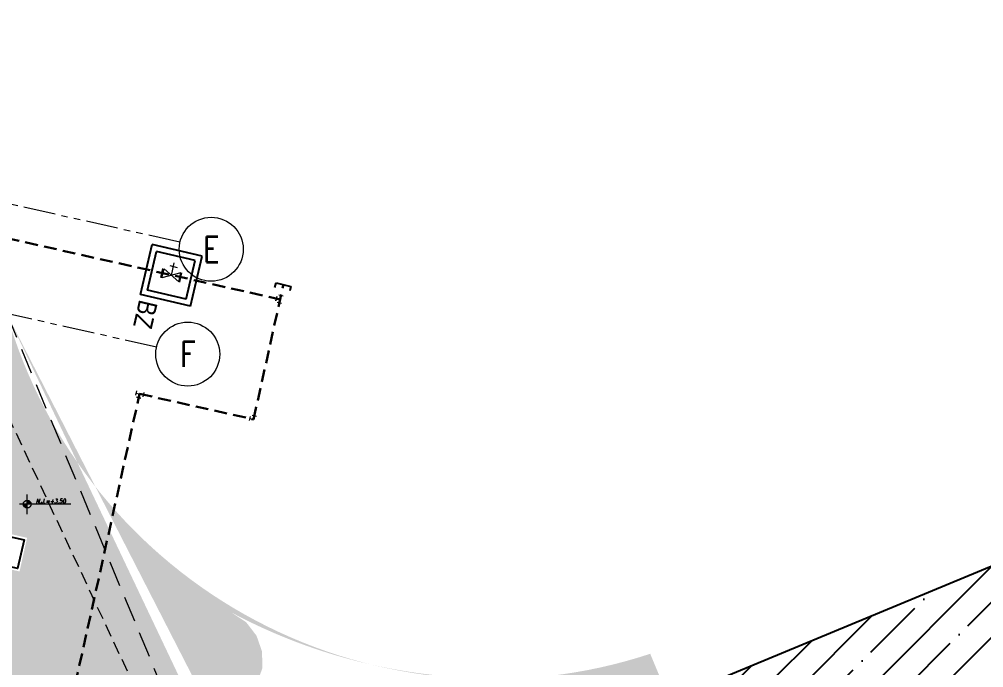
# Model space of a CAD drawing. Header units: inches. Extents: x 0 to 766, y -245 to 236.
# Drawn here: x 227.76 to 246.61, y 137.24 to 149.91 of the extents above; entities that cross this region are included whole.
import ezdxf
from ezdxf.enums import TextEntityAlignment as Align

# ---------------------------------------------------------------- set-up
doc = ezdxf.new("R2010")
doc.units = ezdxf.units.IN
doc.header["$MEASUREMENT"] = 0
doc.set_wipeout_variables(frame=1)
for name, pattern in [('CONTINUO', [0]), ('DASHED2', [0.375, 0.25, -0.125]), ('HIDDEN', [0.375, 0.25, -0.125]), ('PHANTOM', [2.5, 1.25, -0.25, 0.25, -0.25, 0.25, -0.25])]:
    doc.linetypes.add(name, pattern=pattern)
for name, color, linetype, lineweight in [('000 SOS 911 - ACCESORIOS ACI', 3, 'Continuous', 20), ('000 SOS 911 EQUIPOS', 5, 'Continuous', 25), ('000 SOS 911 IE-Alarmas Contra Incendio', 100, 'CONTRA_FUEGO', 25), ('000 SOS 911 Membrete', 255, 'Continuous', 18), ('000 SOS 911 TUB. ENTERRADA  ACI', 5, 'DASHED2', 25), ('000 SOS 911 TUBERIA ACI', 1, 'Continuous', 25), ('A-JARDIN', 251, 'Continuous', 9), ('A-PROYECCIONES', 251, 'HIDDEN', 9), ('A-TEXTO-INDICACIONES', 251, 'Continuous', 9), ('EJES', 251, 'PHANTOM', 9)]:
    doc.layers.add(name, color=color, linetype=linetype, lineweight=lineweight)
doc.styles.add('MtXpl_Arial_Narrow', font='ARIALN.TTF')
doc.styles.add('R80', font='romans.shx', dxfattribs={"width": 0.8, "oblique": 15, "height": 0.1})
doc.styles.add('R80-200', font='romans.shx', dxfattribs={"width": 0.8, "oblique": 10, "height": 0.2})
doc.styles.add('ROMANS', font='romans.shx', dxfattribs={"width": 0.8})
doc.styles.get("Standard").update_dxf_attribs({"font": 'arial.ttf'})
doc.linetypes.add('CONTRA_FUEGO', pattern='A,0.9,-0.15,["ACI",Standard,S=0.08,R=0,X=-0.08,Y=-0.03],-0.2', length=1.25)

# ---------------------------------------------------------------- blocks, each defined once
blk = doc.blocks.new('base general')
at = {"layer": 'A-PROYECCIONES', "color": 251}
blk.add_line((2.45636079198448, 71.1574504263699, 1.244826271779357e-06), (21.76303580476088, 29.87713120225817, 1.408050102675088e-06), dxfattribs=at)
blk = doc.blocks.new('COTASYEJES')
at = {"layer": 'EJES', "ltscale": 0.5}
for p, q in [((1.84459103475092, 33.90767656918615, -3.726943398050152e-07), (-38.45820706925588, 42.92906241957098, -3.726943398050152e-07)), ((1.38586222671438, 31.8583717327565, -1.244826271779357e-06), (-38.91693796293112, 40.87975804880261, -1.244826271779357e-06))]:
    blk.add_line(p, q, dxfattribs=at)
at = {"layer": 'EJES', "linetype": 'Continuous'}
for centre in [(2.454498251521727, 33.771154823713, -3.726943398050152e-07), (1.995769443485187, 31.72184998728335, -1.244826271779357e-06)]:
    blk.add_circle(centre, 0.6249999999999999, dxfattribs=at)
at = {"layer": 'EJES', "color": 1, "linetype": 'Continuous', "style": 'ROMANS', "width": 0.8}
for s, p in [('E', (2.454498251521727, 33.771154823713, -3.726943398050152e-07)), ('F', (1.995769443485187, 31.72184998728335, -1.244826271779357e-06))]:
    blk.add_text(s, height=0.4999999999999999, dxfattribs=at).set_placement(p, align=Align.MIDDLE_CENTER)
blk = doc.blocks.new('SIM NIVEL PLANTA')
at = {"linetype": 'Continuous'}
h = blk.add_hatch(dxfattribs=at)
h.set_pattern_fill('_USER', color=256, scale=0.0999963382923852, angle=45, style=0, pattern_type=0)
h.set_pattern_definition([(45, (35396.10580914898, 26516.48920438578), (-0.0707080889003696, 0.0707080889003696), [])])
h.paths.add_polyline_path([(-17.03192196782002, 1e-16), (-15.53208676343602, 1e-16, 0.4092090227661144), (-17.03192196782002, 1.474380134766136)])
h.paths.add_polyline_path([(-18.53175717220401, -1e-16, 0.4192358746569979), (-17.03192196782002, -1.525729753993459), (-17.03192196782002, 0)])
for p, q in [((0, 0), (-20, 0)), ((-17.03192196782002, -3.974827738415029), (-17.03192196782002, 3.71603278895526))]:
    blk.add_line(p, q)
blk.add_circle((-17.03192196782002, -0.0256748096136619), 1.500054944379798, dxfattribs=at)
at = {"style": 'R80'}
blk.add_attdef('N.P.T.+0.00', text='', height=2.029999999999998, dxfattribs=at).set_placement((-7.766043381718013, 2.014999999999999), align=Align.MIDDLE_CENTER)
blk = doc.blocks.new('b4')
at = {"color": 8}
blk.add_wipeout([(0.6732040199515836, -0.6999999999825377), (0, -0.6999999999825377), (0, 0), (0.6732040199515836, 0)], dxfattribs=at)
blk.add_lwpolyline([(0.6232040199515723, -0.6499999999941792), (0.04999999999995453, -0.6499999999941792), (0.04999999999995453, -0.04999999998835847), (0.6232040199515723, -0.04999999998835847)], close=True, dxfattribs=at)
blk = doc.blocks.new('IISS P1')
at = {"linetype": 'CONTINUO'}
blk.add_blockref('b4', (2.837471941486001, 1.35283118346706), dxfattribs=at)
blk = doc.blocks.new('01')
at = {"layer": '000 SOS 911 IE-Alarmas Contra Incendio', "color": 6, "linetype": 'Continuous'}
for p, q in [((763.4152067163672, -217.1090196650386), (762.9739800938313, -217.1090196650386)), ((762.9739800938313, -217.1090196650386), (762.9739800938318, -217.5502462875738)), ((763.365206716367, -217.1590196650386), (763.0239800938315, -217.1590196650386)), ((763.0239800938315, -217.1590196650386), (763.0239800938315, -217.500246287574)), ((763.365206716367, -217.1590196650386), (763.365206716367, -217.500246287574)), ((763.4152067163672, -217.1090196650388), (763.4152067163672, -217.5502462875738)), ((763.4152067163672, -217.550246287574), (762.9739800938313, -217.550246287574)), ((763.365206716367, -217.500246287574), (763.0239800938315, -217.500246287574))]:
    blk.add_line(p, q, dxfattribs=at)
at = {"layer": '000 SOS 911 IE-Alarmas Contra Incendio', "color": 6, "linetype": 'Continuous', "style": 'MtXpl_Arial_Narrow'}
blk.add_text('BZ', height=0.1634420128582015, dxfattribs=at).set_placement((763.4546889962231, -217.5521179622607))
blk = doc.blocks.new('12')
at = {"layer": '000 SOS 911 - ACCESORIOS ACI'}
for p, q in [((1614.570802465033, 3414.289166239465), (1614.571297248606, 3414.471372604187)), ((1614.592328600041, 3414.288247713218), (1614.591833816463, 3414.47045407794)), ((1614.591833816463, 3414.47045407794), (1614.930580182823, 3414.289166239465)), ((1614.930085399249, 3414.471372604187), (1614.592328600041, 3414.288247713218)), ((1614.761206999643, 3414.379810158705), (1614.760792555772, 3414.632431052367)), ((1614.930580182823, 3414.289166239465), (1614.930085399249, 3414.471372604187)), ((1614.950580182823, 3414.289166239465), (1614.950085399249, 3414.471372604187))]:
    blk.add_line(p, q, dxfattribs=at)
blk.add_lwpolyline([(1614.685894721516, 3414.55748239672), (1614.835894721516, 3414.55748239672)], dxfattribs=at)
blk = doc.blocks.new('ACCS.ELBOW.90')
at = {"layer": '000 SOS 911 - ACCESORIOS ACI', "color": 100}
for p, q in [((0.09787771556368699, 0.1681608932317555), (-0.09787771556368699, 0.1681608932317555)), ((0.1678695639186447, -0.0978777155636905), (0.1678695639186465, 0.0978777155636852))]:
    blk.add_line(p, q, dxfattribs=at)
at = {"layer": '000 SOS 911 - ACCESORIOS ACI', "color": 9}
for p in [(0, 0.1681608932317555), (0.1678695639186465, -1.8e-15)]:
    blk.add_line(p, (0, 0), dxfattribs=at)

msp = doc.modelspace()

# ---------------------------------------------------------------- hatches: boundary and pattern name
at = {"layer": '000 SOS 911 EQUIPOS'}
h = msp.add_hatch(dxfattribs=at)
h.set_pattern_fill('ANSI35', color=2, scale=3.9)
h.set_pattern_definition([(45, (0, 7.460698725481052e-14), (-0.6894291116568839, 0.6894291116568839), []), (45, (0.6894291104999866, 7.460698725481052e-14), (-0.6894291116568839, 0.6894291116568839), [1.21875, -0.24375, 0, -0.24375])])
h.paths.add_polyline_path([(253.2691382691501, 141.9269970064324), (240.4765992209848, 136.6190270527919), (259.7191317356828, 90.39799356255388), (272.505328757883, 95.7210700659616)])
at = {"layer": 'A-JARDIN'}
h = msp.add_hatch(dxfattribs=at)
h.set_pattern_fill('AR-SAND', color=251, scale=0.005, angle=215)
h.set_pattern_definition([(252.5, (224.7641944979498, 71.68061551552734), (0.1469112948203549, -0.1958632256862088), [0, -0.19304, 0, -0.2159, 0, -0.206375]), (222.5, (224.7641944979498, 71.68061551552734), (0.02146303516649123, -0.4225123546636738), [0, -0.10414, 0, -0.17399, 0, -0.06667500000000001]), (182.5, (224.8921542387927, 71.77021389089992), (-0.3235593409169935, -0.227435928835707), [0, -0.0635, 0, -0.2286, 0, -0.29845]), (172.5, (224.8921542387927, 71.77021389089992), (-0.2488009110903542, -0.3102854999200086), [0, -0.03175, 0, -0.14986, 0, -0.17145])])
edge = h.paths.add_edge_path()
edge.add_arc((225.6879002641892, 123.3335698759975), 1.002146658241305, 257.4460299640672, 366.6326294050357)
edge.add_spline(control_points=[(231.2466494466591, 136.2993001053902), (230.9591041243641, 136.2250012774812), (230.6797355579276, 136.1215556246089), (229.9129465459212, 135.7455524849566), (229.4670531478425, 135.4095382532897), (228.6980060788867, 134.6328291409509), (228.3721456226142, 134.1920316238748), (227.8113876408554, 133.2359534204798), (227.5760997863492, 132.7197153634252), (226.9675558980909, 131.0385636380734), (226.7113627121091, 129.7640265879082), (226.4641705319757, 127.0286333692121), (226.4758844817645, 125.568590777074), (226.6351630469965, 123.8771913471492), (226.6579394221719, 123.663304786277), (226.6833397042303, 123.4493206702965)], knot_values=[3.178988399227746, 3.178988399227746, 3.178988399227746, 3.178988399227746, 3.27264474534757, 3.27264474534757, 3.451258533299967, 3.451258533299967, 3.629872321252364, 3.629872321252364, 3.808486109204761, 3.808486109204761, 4.176816059395009, 4.176816059395009, 4.545146009585258, 4.545146009585258, 4.598367518391226, 4.598367518391226, 4.598367518391226, 4.598367518391226], degree=3, periodic=0)
edge.add_line((227.515378732782, 144.155646893275), (222.7705222890602, 122.9596663295152))
edge.add_line((222.7705222890602, 122.9596663295152), (225.4700745225657, 122.3553828420909))
edge.add_line((237.0326780342677, 136.0598947313475), (237.248083948298, 137.0308641279908))
edge.add_arc((237.0517782714981, 147.9595150212618), 10.93041381951005, 241.9587497731338, 271.0290636464855, ccw=False)
edge.add_line((231.9133128974011, 138.3122293996485), (232.1964717185131, 138.1244385084929))
edge.add_line((232.1964717185131, 138.1244385084929), (232.3979781340406, 137.861538208169))
edge.add_line((232.3979781340406, 137.861538208169), (232.5063023821515, 137.5519653065922))
edge.add_line((232.5063023821515, 137.5519653065922), (232.5099147009844, 137.2241566135409))
edge.add_line((232.5099147009844, 137.2241566135409), (232.3972853287653, 136.9065489387932))
edge.add_line((232.3972853287653, 136.9065489387932), (232.1568845034583, 136.627579088402))
edge.add_line((232.1568845034583, 136.627579088402), (231.7771824634058, 136.4156838749396))
edge.add_line((231.7771824634058, 136.4156838749396), (231.6699464528303, 136.4118425688567))
edge.add_line((231.6699464528303, 136.4118425688567), (231.3560908607562, 136.325824191873))
edge.add_line((231.3560908607562, 136.325824191873), (230.9961608123506, 136.2265572138922))
edge.add_spline(control_points=[(242.335392128962, 115.711400345047), (242.4972075047501, 116.4642880811217), (242.6101641862135, 117.244457290587), (242.8343337629287, 119.8062117957371), (242.7804862959258, 121.6727872975962), (242.3015829674498, 125.4022095129686), (241.8761861856567, 127.2613408612879), (240.8451584959059, 130.2857026449265), (240.3143472674076, 131.5070206197771), (239.2291498015059, 133.4438550342666), (238.7178828295384, 134.2092209505709), (237.783157242515, 135.3329146244424), (237.4002201774222, 135.7349236841174), (236.982852323674, 136.1042910861643)], knot_values=[0.8406520218730379, 0.8406520218730379, 0.8406520218730379, 0.8406520218730379, 1.040299333781935, 1.040299333781935, 1.478077922924497, 1.478077922924497, 1.915856512067059, 1.915856512067059, 2.242318769656856, 2.242318769656856, 2.484008472098275, 2.484008472098275, 2.63345040619262, 2.63345040619262, 2.63345040619262, 2.63345040619262], degree=3, periodic=0)
edge.add_arc((244.6264686568413, 115.0296093077259), 2.390370405447812, 163.4277606520959, 242.6530385894294)
edge.add_arc((236.9995836453984, 146.8800651161792), 9.867755442743283, 196.0271605298693, 288.2615441978883)
edge.add_line((240.09169562792, 137.5092892163294), (249.3412522330711, 115.3263536431687))
edge.add_line((249.3412522330711, 115.3263536431687), (245.2035464950552, 113.5643105693953))

# ---------------------------------------------------------------- linework, layer by layer
at = {"layer": '000 SOS 911 EQUIPOS', "color": 2, "elevation": 1.708199982557754e-06}
msp.add_lwpolyline([(240.4765972778706, 136.6190317202337), (253.2691363260319, 141.9270016738728), (272.5053268147636, 95.7210747334008), (259.7191297925647, 90.39799822999474), (240.4765972778661, 136.6190317202318)], dxfattribs=at)
at = {"layer": '000 SOS 911 TUB. ENTERRADA  ACI', "lineweight": 30, "elevation": -1.217152675324058e-07}
msp.add_lwpolyline([(224.4674995931937, 117.1379088038179), (230.1122023754228, 142.5879021437001)], dxfattribs=at)
at = {"layer": 'A-PROYECCIONES', "color": 251, "ltscale": 2}
msp.add_line((227.5151612772554, 144.1556795212301, -2.710756627989497e-06), (252.2000814410515, 84.75862822596451, -2.710756627989497e-06), dxfattribs=at)

# ---------------------------------------------------------------- block references
at = {"color": 251}
for name, p in [('COTASYEJES', (229.0570709159604, 111.6419700831967, -1.572678485372836e-07)), ('base general', (224.76419426899, 71.68061482448599, -1.402094120316641e-06))]:
    msp.add_blockref(name, p, dxfattribs=at)
at = {"layer": 'A-TEXTO-INDICACIONES', "color": 251}
ref = msp.add_blockref('SIM NIVEL PLANTA', (228.7668182509608, 140.4343722379627, 1.186946176258619e-06), dxfattribs=dict(at, xscale=0.04999999999999999, yscale=0.04999999999999999, zscale=0.04999999999999999, rotation=0.009024318233188236))
ref.add_attrib('N.P.T.+0.00', 'N.J.=+3.50', dxfattribs={"layer": '0', "height": 0.08533333333333337, "rotation": 0.009024320776549822, "style": 'R80-200', "oblique": 10, "width": 0.7999999999999997}).set_placement((228.378500218236, 140.5350610782253, 1.186946176258619e-06), align=Align.TOP_CENTER)

# ---------------------------------------------------------------- next in the draw order: block references
at = {"color": 251, "rotation": 257.382561904665}
msp.add_blockref('IISS P1', (227.2127968381631, 142.8400402107137, -1.572678485372836e-07), dxfattribs=at)

# ---------------------------------------------------------------- next in the draw order: linework, layer by layer
at = {"layer": '000 SOS 911 TUB. ENTERRADA  ACI', "lineweight": 30}
for points, elevation in [([(211.0445322939944, 149.3162134852509), (232.859081123897, 144.4332408030858)], -1.150630918847573), ([(232.3392279318543, 142.089404327434), (232.9229764872377, 144.7213226798835)], -1.217152675324058e-07), ([(230.1122023754228, 142.5879021437001), (232.3392279318543, 142.089404327434)], -1.150630918847573)]:
    msp.add_lwpolyline(points, dxfattribs=dict(at, elevation=elevation))
at = {"layer": '000 SOS 911 TUBERIA ACI', "ltscale": 0.25}
for p, q in [((232.7579260920723, 144.6662502798659, -1.217152675324058e-07), (232.778057706237, 144.7544139595786, -1.217152675324058e-07)), ((232.778057706237, 144.7544139595786, -1.217152675324058e-07), (233.0678188071041, 144.688248859601, -1.217152675324058e-07)), ((233.0678188071041, 144.688248859601, -1.217152675324058e-07), (233.0476871929394, 144.6000851798882, -1.217152675324058e-07))]:
    msp.add_line(p, q, dxfattribs=at)

# ---------------------------------------------------------------- next in the draw order: block references
at = {"layer": '000 SOS 911 - ACCESORIOS ACI'}
for p, xscale, yscale, zscale, rotation in [((232.8590811238977, 144.4332408030862, -1.217152675324058e-07), -0.4394526855468772, 0.4394526855468769, 0.4394526855468769, 77.50117891309311), ((232.8590811238977, 144.4332408030862, -1.217152675324058e-07), 0.4394526855468772, 0.4394526855468772, 0.4394526855468772, 77.50635027001272), ((230.1122023754228, 142.5879021437001, -1.217152675324058e-07), 0.4394526855468772, 0.4394526855468772, 0.4394526855468772, 167.5063502702908), ((230.1122023754228, 142.5879021437001, -1.217152675324058e-07), -0.4394526855468772, 0.4394526855468769, 0.4394526855468769, 167.5011789133712), ((232.3392279318543, 142.089404327434, -1.217152675324058e-07), -0.4394526855468772, 0.4394526855468769, 0.4394526855468769, 346.9550514086577)]:
    msp.add_blockref('ACCS.ELBOW.90', p, dxfattribs=dict(at, xscale=xscale, yscale=yscale, zscale=zscale, rotation=rotation))
at = {"layer": '000 SOS 911 Membrete', "color": 1, "linetype": 'Continuous', "xscale": 2.269662975122643, "yscale": 2.269662975122643, "zscale": 2.269662975122643, "rotation": 256.802253419984}
msp.add_blockref('01', (1106.451905831078, 1718.728863206495), dxfattribs=at)
at = {"layer": '000 SOS 911 TUB. ENTERRADA  ACI', "rotation": 346.7796198413705}
msp.add_blockref('12', (-2122.09171572406, -2809.696048941452), dxfattribs=at)

doc.saveas('drawing.dxf')
